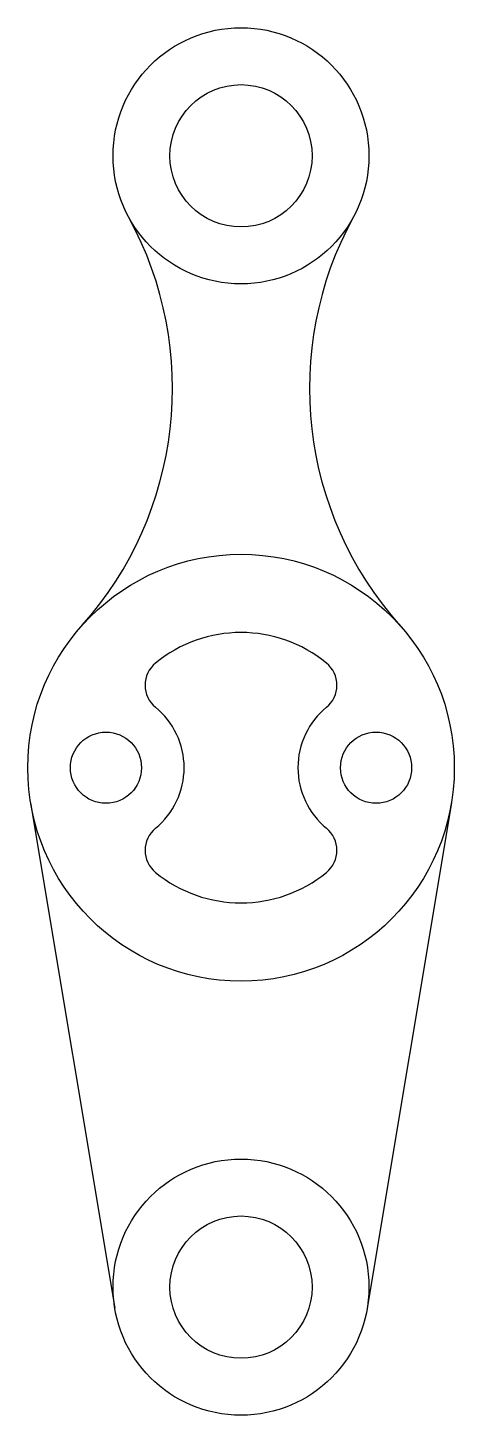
# Model space of a CAD drawing. Header units: inches. Extents: x 20 to 80, y 16 to 211.
import ezdxf

# ---------------------------------------------------------------- set-up
doc = ezdxf.new("R2010")
doc.units = ezdxf.units.IN
doc.header["$MEASUREMENT"] = 0
doc.layers.add('ori', color=1, linetype='Continuous')

msp = doc.modelspace()

# ---------------------------------------------------------------- linework, layer by layer
at = {"layer": 'ori'}
for p, q in [((20.81, 101.99), (32.64, 30.97)), ((79.99, 101.99), (68.15, 30.97))]:
    msp.add_line(p, q, dxfattribs=at)
for centre, radius in [((50.4, 192.93), 18), ((50.4, 192.93), 10), ((50.4, 106.93), 30), ((31.4, 106.93), 5), ((69.4, 106.93), 5), ((50.4, 33.93), 18), ((50.4, 33.93), 10)]:
    msp.add_circle(centre, radius, dxfattribs=at)
for centre, radius, start, end in [((-9.24, 160.25), 50, 318.1971, 28.7185), ((110.03, 160.25), 50, 151.2815, 221.8029), ((50.4, 106.93), 19, 50.7035, 129.2965), ((40.9, 118.53), 4, 129.2965, 230.7035), ((59.9, 118.53), 4, 309.2965, 50.7035), ((31.4, 106.93), 11, 309.2965, 50.7035), ((69.4, 106.93), 11, 129.2965, 230.7035), ((40.9, 95.32), 4, 129.2965, 230.7035), ((59.9, 95.32), 4, 309.2965, 50.7035), ((50.4, 106.93), 19, 230.7035, 309.2965)]:
    msp.add_arc(centre, radius, start, end, dxfattribs=at)

doc.saveas('drawing.dxf')
